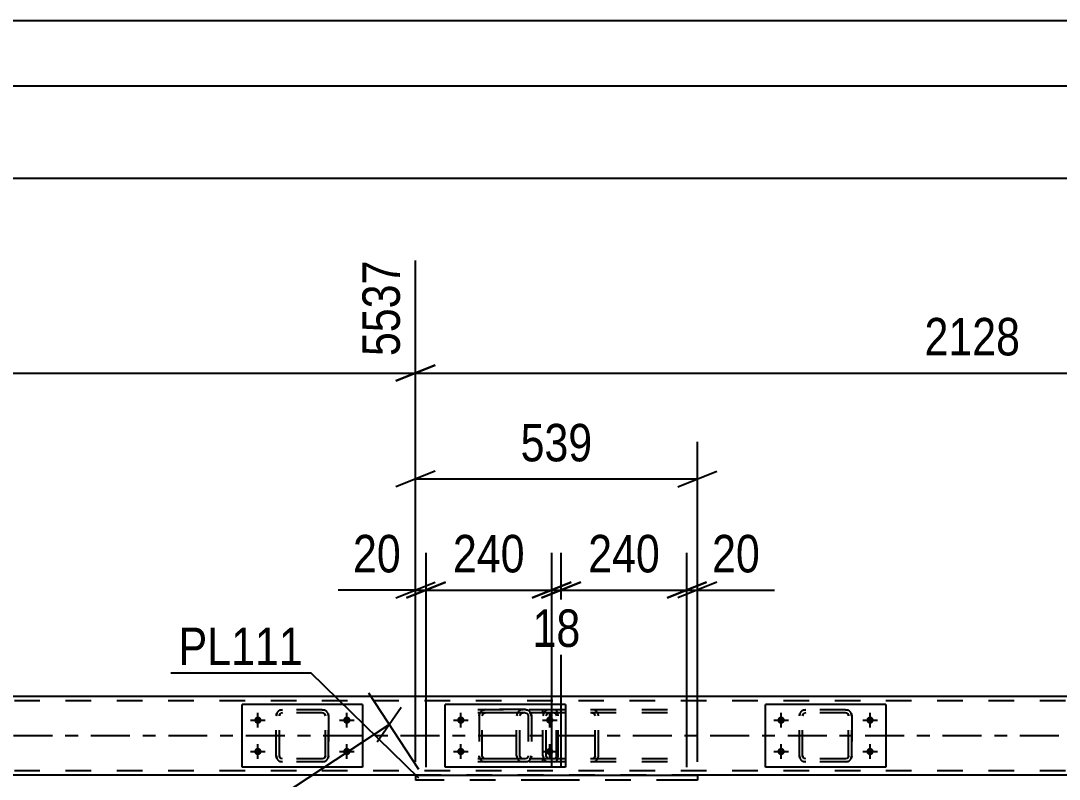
# Model space of a CAD drawing. Header units: millimetres. Extents: x -777 to 412, y -850 to -9.
# Drawn here: x -519 to -439.6, y -67.5 to -9.5 of the extents above; entities that cross this region are included whole.
import ezdxf

# ---------------------------------------------------------------- set-up
doc = ezdxf.new("R2010")
doc.units = ezdxf.units.MM
doc.linetypes.add('DXK_LINE_DOT2', pattern=[3.9198, 1.9599, -1.9599])
doc.linetypes.add('DXK_LINE_DOT3', pattern=[5.9187, 2.979, -0.9799, 0.9799, -0.9799])
doc.styles.add('Arial Narrow', font='ARIALN.TTF', dxfattribs={"height": 0.2})

# ---------------------------------------------------------------- blocks, each defined once
blk = doc.blocks.new('Unknown-570390744-1132')
at = {"color": 5, "linetype": 'Continuous'}
for p, q in [((412.086, -9.498), (-776.914, -9.498)), ((407.086, -14.498), (-771.914, -14.498))]:
    blk.add_line(p, q, dxfattribs=at)
blk = doc.blocks.new('Part-570390744-2696 - 2615')
at = {"color": 7, "linetype": 'DXK_LINE_DOT2'}
for p, q in [((-66.749, -61.503), (-670.067, -61.503)), ((-66.749, -66.863), (-670.067, -66.863)), ((-467.269, -67.183), (-488.815, -67.183))]:
    blk.add_line(p, q, dxfattribs=at)
at = {"color": 2, "linetype": 'Continuous'}
for p, q in [((-382.392, -61.183), (-530.433, -61.183)), ((-488.815, -67.183), (-552.403, -67.183)), ((-403.681, -67.183), (-467.269, -67.183))]:
    blk.add_line(p, q, dxfattribs=at)
at = {"color": 7, "linetype": 'DXK_LINE_DOT3'}
blk.add_line((-66.749, -64.183), (-670.067, -64.183), dxfattribs=at)
blk = doc.blocks.new('Part-570390744-2728 - 2615')
at = {"color": 2, "linetype": 'Continuous'}
for p, q in [((-488.815, -67.183), (-488.815, -67.583)), ((-488.815, -67.183), (-467.269, -67.183)), ((-467.269, -67.183), (-467.269, -67.583)), ((-487.643, -67.583), (-488.815, -67.583)), ((-477.305, -67.583), (-478.779, -67.583)), ((-467.269, -67.583), (-468.441, -67.583))]:
    blk.add_line(p, q, dxfattribs=at)
at = {"color": 7, "linetype": 'DXK_LINE_DOT2'}
for p, q in [((-478.779, -67.583), (-487.643, -67.583)), ((-468.441, -67.583), (-477.305, -67.583))]:
    blk.add_line(p, q, dxfattribs=at)
blk = doc.blocks.new('Part-570390744-2781 - 2615')
at = {"color": 7, "linetype": 'DXK_LINE_DOT2'}
for p, q in [((-478.181, -62.183), (-485.623, -62.183)), ((-478.181, -62.423), (-485.623, -62.423)), ((-481.053, -62.479), (-481.091, -62.663)), ((-481.091, -65.703), (-481.091, -62.663)), ((-480.84, -62.663), (-480.821, -62.571)), ((-480.84, -65.703), (-480.84, -62.663)), ((-480.821, -62.571), (-480.766, -62.493)), ((-480.588, -62.183), (-480.781, -62.219)), ((-480.766, -62.493), (-480.684, -62.441)), ((-480.684, -62.441), (-480.588, -62.423)), ((-479.078, -62.423), (-479.078, -62.183)), ((-478.078, -62.219), (-478.181, -62.183)), ((-478.181, -62.423), (-478.129, -62.441)), ((-478.129, -62.441), (-478.086, -62.493)), ((-478.086, -62.493), (-478.056, -62.571)), ((-477.991, -62.323), (-478.078, -62.219)), ((-478.056, -62.571), (-478.046, -62.663)), ((-478.046, -65.703), (-478.046, -62.663)), ((-477.932, -62.479), (-477.991, -62.323)), ((-477.912, -62.663), (-477.932, -62.479)), ((-477.912, -65.703), (-477.912, -62.663)), ((-481.091, -65.703), (-481.053, -65.886)), ((-480.821, -65.794), (-480.84, -65.703)), ((-480.766, -65.872), (-480.821, -65.794)), ((-480.684, -65.924), (-480.766, -65.872)), ((-478.086, -65.872), (-478.129, -65.924)), ((-478.056, -65.794), (-478.086, -65.872)), ((-478.046, -65.703), (-478.056, -65.794)), ((-477.991, -66.042), (-477.932, -65.886)), ((-477.932, -65.886), (-477.912, -65.703)), ((-478.181, -65.943), (-485.623, -65.943)), ((-478.181, -66.183), (-485.623, -66.183)), ((-480.781, -66.146), (-480.588, -66.183)), ((-480.588, -65.943), (-480.684, -65.924)), ((-479.078, -66.183), (-479.078, -65.943)), ((-478.129, -65.924), (-478.181, -65.943)), ((-478.181, -66.183), (-478.078, -66.146)), ((-478.078, -66.146), (-477.991, -66.042))]:
    blk.add_line(p, q, dxfattribs=at)
for centre, start, end in [((-480.603, -62.678), 111.15132, 156.10487), ((-480.603, -65.687), 203.89513, 248.84868)]:
    blk.add_arc(centre, 0.492, start, end, dxfattribs=at)
blk = doc.blocks.new('Part-570390744-2883 - 2615')
at = {"color": 7, "linetype": 'DXK_LINE_DOT2'}
for p, q in [((-459.467, -62.663), (-459.431, -62.479)), ((-459.431, -62.479), (-459.467, -62.663)), ((-459.467, -65.703), (-459.467, -62.663)), ((-459.467, -62.663), (-459.467, -62.663)), ((-459.467, -65.703), (-459.467, -62.663)), ((-459.227, -62.663), (-459.209, -62.571)), ((-459.209, -62.571), (-459.227, -62.663)), ((-459.227, -65.703), (-459.227, -62.663)), ((-459.227, -62.663), (-459.227, -62.663)), ((-459.227, -65.703), (-459.227, -62.663)), ((-459.209, -62.571), (-459.157, -62.493)), ((-459.157, -62.493), (-459.209, -62.571)), ((-459.171, -62.219), (-458.987, -62.183)), ((-458.987, -62.183), (-459.171, -62.219)), ((-459.157, -62.493), (-459.079, -62.441)), ((-458.987, -62.423), (-459.079, -62.441)), ((-455.947, -62.183), (-458.987, -62.183)), ((-455.947, -62.423), (-458.987, -62.423)), ((-455.947, -62.183), (-455.764, -62.219)), ((-455.764, -62.219), (-455.947, -62.183)), ((-455.855, -62.441), (-455.947, -62.423)), ((-455.855, -62.441), (-455.778, -62.493)), ((-455.778, -62.493), (-455.855, -62.441)), ((-455.778, -62.493), (-455.725, -62.571)), ((-455.725, -62.571), (-455.778, -62.493)), ((-455.725, -62.571), (-455.707, -62.663)), ((-455.707, -62.663), (-455.725, -62.571)), ((-455.707, -65.703), (-455.707, -62.663)), ((-455.707, -62.663), (-455.707, -62.663)), ((-455.707, -65.703), (-455.707, -62.663)), ((-455.504, -62.479), (-455.467, -62.663)), ((-455.467, -62.663), (-455.504, -62.479)), ((-455.467, -65.703), (-455.467, -62.663)), ((-455.467, -62.663), (-455.467, -62.663)), ((-455.467, -62.663), (-455.467, -65.703)), ((-459.467, -65.703), (-459.467, -65.703)), ((-459.431, -65.886), (-459.467, -65.703)), ((-459.467, -65.703), (-459.431, -65.886)), ((-459.227, -65.703), (-459.227, -65.703)), ((-459.209, -65.794), (-459.227, -65.703)), ((-459.227, -65.703), (-459.209, -65.794)), ((-459.157, -65.872), (-459.209, -65.794)), ((-459.209, -65.794), (-459.157, -65.872)), ((-459.079, -65.924), (-459.157, -65.872)), ((-459.157, -65.872), (-459.079, -65.924)), ((-455.778, -65.872), (-455.855, -65.924)), ((-455.725, -65.794), (-455.778, -65.872)), ((-455.778, -65.872), (-455.725, -65.794)), ((-455.707, -65.703), (-455.725, -65.794)), ((-455.725, -65.794), (-455.707, -65.703)), ((-455.707, -65.703), (-455.707, -65.703)), ((-455.467, -65.703), (-455.504, -65.886)), ((-455.504, -65.886), (-455.467, -65.703)), ((-455.467, -65.703), (-455.467, -65.703)), ((-458.987, -66.183), (-459.171, -66.146)), ((-459.171, -66.146), (-458.987, -66.183)), ((-458.987, -65.943), (-459.079, -65.924)), ((-455.947, -65.943), (-458.987, -65.943)), ((-455.947, -66.183), (-458.987, -66.183)), ((-455.855, -65.924), (-455.947, -65.943)), ((-455.764, -66.146), (-455.947, -66.183)), ((-455.947, -66.183), (-455.764, -66.146))]:
    blk.add_line(p, q, dxfattribs=at)
at = {"color": 7, "linetype": 'DXK_LINE_DOT3'}
blk.add_line((-457.467, -64.183), (-457.467, -64.183), dxfattribs=at)
at = {"color": 7, "linetype": 'DXK_LINE_DOT2'}
for centre, start, end in [((-458.987, -62.663), 112.5, 157.5), ((-458.987, -62.663), 112.5, 157.5), ((-455.947, -62.663), 22.5, 67.5), ((-455.947, -62.663), 22.5, 67.5), ((-458.987, -65.703), 202.5, 247.5), ((-458.987, -65.703), 202.5, 247.5), ((-455.947, -65.703), 292.5, 337.5), ((-455.947, -65.703), 292.5, 337.5)]:
    blk.add_arc(centre, 0.48, start, end, dxfattribs=at)
blk = doc.blocks.new('Part-570390744-2884 - 2615')
at = {"color": 2, "linetype": 'Continuous'}
for p, q in [((-452.867, -61.783), (-462.067, -61.783)), ((-462.067, -66.583), (-462.067, -61.783)), ((-452.867, -61.783), (-452.867, -66.583)), ((-452.867, -66.583), (-462.067, -66.583))]:
    blk.add_line(p, q, dxfattribs=at)
blk = doc.blocks.new('Part-570390744-2921 - 2615')
at = {"color": 7, "linetype": 'DXK_LINE_DOT2'}
for p, q in [((-483.953, -62.661), (-483.916, -62.478)), ((-483.916, -62.478), (-483.953, -62.661)), ((-483.953, -62.661), (-483.953, -65.701)), ((-483.713, -62.661), (-483.695, -62.569)), ((-483.713, -65.701), (-483.713, -62.661)), ((-483.695, -62.569), (-483.642, -62.492)), ((-483.656, -62.218), (-483.473, -62.181)), ((-483.473, -62.181), (-483.656, -62.218)), ((-483.642, -62.492), (-483.565, -62.44)), ((-483.565, -62.44), (-483.473, -62.421)), ((-480.433, -62.181), (-483.473, -62.181)), ((-480.433, -62.421), (-483.473, -62.421)), ((-480.433, -62.181), (-480.249, -62.218)), ((-480.249, -62.218), (-480.433, -62.181)), ((-480.433, -62.421), (-480.341, -62.44)), ((-480.341, -62.44), (-480.263, -62.492)), ((-480.263, -62.492), (-480.211, -62.569)), ((-480.211, -62.569), (-480.193, -62.661)), ((-480.193, -62.661), (-480.193, -65.701)), ((-479.989, -62.478), (-479.953, -62.661)), ((-479.953, -62.661), (-479.989, -62.478)), ((-479.953, -62.661), (-479.953, -65.701)), ((-483.916, -65.885), (-483.953, -65.701)), ((-483.953, -65.701), (-483.916, -65.885)), ((-483.695, -65.793), (-483.713, -65.701)), ((-483.642, -65.871), (-483.695, -65.793)), ((-483.565, -65.923), (-483.642, -65.871)), ((-480.263, -65.871), (-480.341, -65.923)), ((-480.211, -65.793), (-480.263, -65.871)), ((-480.193, -65.701), (-480.211, -65.793)), ((-479.953, -65.701), (-479.989, -65.885)), ((-479.989, -65.885), (-479.953, -65.701)), ((-483.473, -66.181), (-483.656, -66.145)), ((-483.656, -66.145), (-483.473, -66.181)), ((-483.473, -65.941), (-483.565, -65.923)), ((-480.433, -65.941), (-483.473, -65.941)), ((-480.433, -66.181), (-483.473, -66.181)), ((-480.341, -65.923), (-480.433, -65.941)), ((-480.249, -66.145), (-480.433, -66.181)), ((-480.433, -66.181), (-480.249, -66.145))]:
    blk.add_line(p, q, dxfattribs=at)
at = {"color": 7, "linetype": 'DXK_LINE_DOT3'}
blk.add_line((-481.953, -64.181), (-481.953, -64.181), dxfattribs=at)
at = {"color": 7, "linetype": 'DXK_LINE_DOT2'}
for centre, start, end in [((-483.473, -62.661), 112.5, 157.5), ((-483.473, -62.661), 112.5, 157.5), ((-480.433, -62.661), 22.5, 67.5), ((-480.433, -62.661), 22.5, 67.5), ((-483.473, -65.701), 202.5, 247.5), ((-483.473, -65.701), 202.5, 247.5), ((-480.433, -65.701), 292.5, 337.5), ((-480.433, -65.701), 292.5, 337.5)]:
    blk.add_arc(centre, 0.48, start, end, dxfattribs=at)
blk = doc.blocks.new('Bolt-570390744-2941 - 2615')
at = {"linetype": 'Continuous'}
for points in [[(-460.867, -62.703, -1), (-460.867, -63.263, -1)], [(-454.067, -62.703, -1), (-454.067, -63.263, -1)], [(-460.867, -65.103, -1), (-460.867, -65.663, -1)], [(-454.067, -65.103, -1), (-454.067, -65.663, -1)]]:
    blk.add_hatch(color=1, dxfattribs=at).paths.add_polyline_path(points)
at = {"color": 1, "linetype": 'Continuous'}
for p, q in [((-460.867, -63.543), (-460.867, -62.423)), ((-454.067, -63.543), (-454.067, -62.423)), ((-461.427, -62.983), (-460.307, -62.983)), ((-454.627, -62.983), (-453.507, -62.983)), ((-460.867, -65.943), (-460.867, -64.823)), ((-454.067, -65.943), (-454.067, -64.823)), ((-461.427, -65.383), (-460.307, -65.383)), ((-454.627, -65.383), (-453.507, -65.383))]:
    blk.add_line(p, q, dxfattribs=at)
blk = doc.blocks.new('Part-570390744-3181 - 2615')
at = {"color": 2, "linetype": 'Continuous'}
for p, q in [((-477.353, -61.781), (-486.553, -61.781)), ((-486.553, -66.581), (-486.553, -61.781)), ((-477.353, -61.781), (-477.353, -66.581)), ((-477.353, -66.581), (-486.553, -66.581))]:
    blk.add_line(p, q, dxfattribs=at)
blk = doc.blocks.new('Part-570390744-2952 - 2615')
at = {"color": 7, "linetype": 'DXK_LINE_DOT2'}
for p, q in [((-499.467, -62.663), (-499.431, -62.479)), ((-499.431, -62.479), (-499.467, -62.663)), ((-499.467, -65.703), (-499.467, -62.663)), ((-499.467, -62.663), (-499.467, -62.663)), ((-499.467, -65.703), (-499.467, -62.663)), ((-499.227, -62.663), (-499.209, -62.571)), ((-499.209, -62.571), (-499.227, -62.663)), ((-499.227, -65.703), (-499.227, -62.663)), ((-499.227, -62.663), (-499.227, -62.663)), ((-499.227, -65.703), (-499.227, -62.663)), ((-499.209, -62.571), (-499.157, -62.493)), ((-499.157, -62.493), (-499.209, -62.571)), ((-499.171, -62.219), (-498.987, -62.183)), ((-498.987, -62.183), (-499.171, -62.219)), ((-499.157, -62.493), (-499.079, -62.441)), ((-498.987, -62.423), (-499.079, -62.441)), ((-495.947, -62.183), (-498.987, -62.183)), ((-495.947, -62.423), (-498.987, -62.423)), ((-495.947, -62.183), (-495.764, -62.219)), ((-495.764, -62.219), (-495.947, -62.183)), ((-495.855, -62.441), (-495.947, -62.423)), ((-495.855, -62.441), (-495.778, -62.493)), ((-495.778, -62.493), (-495.855, -62.441)), ((-495.778, -62.493), (-495.725, -62.571)), ((-495.725, -62.571), (-495.778, -62.493)), ((-495.725, -62.571), (-495.707, -62.663)), ((-495.707, -62.663), (-495.725, -62.571)), ((-495.707, -65.703), (-495.707, -62.663)), ((-495.707, -62.663), (-495.707, -62.663)), ((-495.707, -65.703), (-495.707, -62.663)), ((-495.504, -62.479), (-495.467, -62.663)), ((-495.467, -62.663), (-495.504, -62.479)), ((-495.467, -65.703), (-495.467, -62.663)), ((-495.467, -62.663), (-495.467, -62.663)), ((-495.467, -62.663), (-495.467, -65.703)), ((-499.467, -65.703), (-499.467, -65.703)), ((-499.431, -65.886), (-499.467, -65.703)), ((-499.467, -65.703), (-499.431, -65.886)), ((-499.227, -65.703), (-499.227, -65.703)), ((-499.209, -65.794), (-499.227, -65.703)), ((-499.227, -65.703), (-499.209, -65.794)), ((-499.157, -65.872), (-499.209, -65.794)), ((-499.209, -65.794), (-499.157, -65.872)), ((-499.079, -65.924), (-499.157, -65.872)), ((-499.157, -65.872), (-499.079, -65.924)), ((-495.778, -65.872), (-495.855, -65.924)), ((-495.725, -65.794), (-495.778, -65.872)), ((-495.778, -65.872), (-495.725, -65.794)), ((-495.707, -65.703), (-495.725, -65.794)), ((-495.725, -65.794), (-495.707, -65.703)), ((-495.707, -65.703), (-495.707, -65.703)), ((-495.467, -65.703), (-495.504, -65.886)), ((-495.504, -65.886), (-495.467, -65.703)), ((-495.467, -65.703), (-495.467, -65.703)), ((-498.987, -66.183), (-499.171, -66.146)), ((-499.171, -66.146), (-498.987, -66.183)), ((-498.987, -65.943), (-499.079, -65.924)), ((-495.947, -65.943), (-498.987, -65.943)), ((-495.947, -66.183), (-498.987, -66.183)), ((-495.855, -65.924), (-495.947, -65.943)), ((-495.764, -66.146), (-495.947, -66.183)), ((-495.947, -66.183), (-495.764, -66.146))]:
    blk.add_line(p, q, dxfattribs=at)
at = {"color": 7, "linetype": 'DXK_LINE_DOT3'}
blk.add_line((-497.467, -64.183), (-497.467, -64.183), dxfattribs=at)
at = {"color": 7, "linetype": 'DXK_LINE_DOT2'}
for centre, start, end in [((-498.987, -62.663), 112.5, 157.5), ((-498.987, -62.663), 112.5, 157.5), ((-495.947, -62.663), 22.5, 67.5), ((-495.947, -62.663), 22.5, 67.5), ((-498.987, -65.703), 202.5, 247.5), ((-498.987, -65.703), 202.5, 247.5), ((-495.947, -65.703), 292.5, 337.5), ((-495.947, -65.703), 292.5, 337.5)]:
    blk.add_arc(centre, 0.48, start, end, dxfattribs=at)
blk = doc.blocks.new('Part-570390744-2953 - 2615')
at = {"color": 2, "linetype": 'Continuous'}
for p, q in [((-492.867, -61.783), (-502.067, -61.783)), ((-502.067, -66.583), (-502.067, -61.783)), ((-492.867, -61.783), (-492.867, -66.583)), ((-492.867, -66.583), (-502.067, -66.583))]:
    blk.add_line(p, q, dxfattribs=at)
blk = doc.blocks.new('Bolt-570390744-2975 - 2615')
at = {"linetype": 'Continuous'}
for points in [[(-485.353, -62.701, -1), (-485.353, -63.261, -1)], [(-478.553, -62.701, -1), (-478.553, -63.261, -1)], [(-485.353, -65.101, -1), (-485.353, -65.661, -1)], [(-478.553, -65.101, -1), (-478.553, -65.661, -1)]]:
    blk.add_hatch(color=1, dxfattribs=at).paths.add_polyline_path(points)
at = {"color": 1, "linetype": 'Continuous'}
for p, q in [((-485.353, -63.541), (-485.353, -62.421)), ((-478.553, -63.541), (-478.553, -62.421)), ((-485.913, -62.981), (-484.793, -62.981)), ((-479.113, -62.981), (-477.993, -62.981)), ((-485.353, -65.941), (-485.353, -64.821)), ((-478.553, -65.941), (-478.553, -64.821)), ((-485.913, -65.381), (-484.793, -65.381)), ((-479.113, -65.381), (-477.993, -65.381))]:
    blk.add_line(p, q, dxfattribs=at)
blk = doc.blocks.new('Bolt-570390744-2992 - 2615')
at = {"linetype": 'Continuous'}
for points in [[(-500.867, -62.703, -1), (-500.867, -63.263, -1)], [(-494.067, -62.703, -1), (-494.067, -63.263, -1)], [(-500.867, -65.103, -1), (-500.867, -65.663, -1)], [(-494.067, -65.103, -1), (-494.067, -65.663, -1)]]:
    blk.add_hatch(color=1, dxfattribs=at).paths.add_polyline_path(points)
at = {"color": 1, "linetype": 'Continuous'}
for p, q in [((-500.867, -63.543), (-500.867, -62.423)), ((-494.067, -63.543), (-494.067, -62.423)), ((-501.427, -62.983), (-500.307, -62.983)), ((-494.627, -62.983), (-493.507, -62.983)), ((-500.867, -65.943), (-500.867, -64.823)), ((-494.067, -65.943), (-494.067, -64.823)), ((-501.427, -65.383), (-500.307, -65.383)), ((-494.627, -65.383), (-493.507, -65.383))]:
    blk.add_line(p, q, dxfattribs=at)
blk = doc.blocks.new('Part-570390744-3094 - 2615')
at = {"color": 7, "linetype": 'DXK_LINE_DOT2'}
for p, q in [((-479.04, -62.479), (-479.078, -62.663)), ((-479.078, -65.703), (-479.078, -62.663)), ((-478.823, -62.663), (-478.804, -62.571)), ((-478.823, -65.703), (-478.823, -62.663)), ((-478.804, -62.571), (-478.748, -62.493)), ((-478.568, -62.183), (-478.763, -62.219)), ((-478.748, -62.493), (-478.665, -62.441)), ((-478.665, -62.441), (-478.568, -62.423)), ((-469.553, -62.183), (-478.568, -62.183)), ((-469.553, -62.423), (-478.568, -62.423)), ((-475.137, -62.219), (-475.333, -62.183)), ((-475.333, -62.423), (-475.235, -62.441)), ((-475.235, -62.441), (-475.152, -62.493)), ((-475.152, -62.493), (-475.097, -62.571)), ((-475.097, -62.571), (-475.077, -62.663)), ((-475.077, -65.703), (-475.077, -62.663)), ((-474.822, -62.663), (-474.861, -62.479)), ((-474.822, -65.703), (-474.822, -62.663)), ((-479.078, -65.703), (-479.04, -65.886)), ((-478.804, -65.794), (-478.823, -65.703)), ((-478.748, -65.872), (-478.804, -65.794)), ((-478.665, -65.924), (-478.748, -65.872)), ((-475.152, -65.872), (-475.235, -65.924)), ((-475.097, -65.794), (-475.152, -65.872)), ((-475.077, -65.703), (-475.097, -65.794)), ((-474.861, -65.886), (-474.822, -65.703)), ((-478.763, -66.146), (-478.568, -66.183)), ((-478.568, -65.943), (-478.665, -65.924)), ((-469.553, -65.943), (-478.568, -65.943)), ((-469.553, -66.183), (-478.568, -66.183)), ((-475.235, -65.924), (-475.333, -65.943)), ((-475.333, -66.183), (-475.137, -66.146))]:
    blk.add_line(p, q, dxfattribs=at)
for centre, start, end in [((-478.587, -62.683), 110.75831, 155.68004), ((-475.313, -62.683), 24.31996, 69.24169), ((-478.587, -65.682), 204.31996, 249.24169), ((-475.313, -65.682), 290.75831, 335.68004)]:
    blk.add_arc(centre, 0.496, start, end, dxfattribs=at)
blk = doc.blocks.new('StraightDimension-570390744-58323 - 2615')
at = {"color": 7, "linetype": 'Continuous'}
for p, q in [((-468.069, -66.583), (-468.069, -50.181)), ((-467.269, -66.183), (-467.269, -50.181)), ((-469.569, -53.631), (-466.569, -52.431)), ((-465.769, -52.431), (-468.769, -53.631)), ((-468.069, -53.031), (-467.269, -53.031)), ((-467.269, -53.031), (-461.363, -53.031)), ((-467.269, -53.031), (-461.363, -53.031))]:
    blk.add_line(p, q, dxfattribs=at)
at = {"color": 0}
blk.add_wipeout([(-461.888, -52.281), (-461.888, -48.081), (-466.744, -48.081), (-466.744, -52.281)], dxfattribs=at)
at = {"color": 3, "style": 'Arial Narrow'}
blk.add_text('20', height=2.8633, dxfattribs=at).set_placement((-466.144, -51.681))
blk = doc.blocks.new('StraightDimension-570390744-3322 - 2615')
at = {"color": 7, "linetype": 'Continuous'}
for p, q in [((-488.815, -66.183), (-488.815, -27.826)), ((-573.949, -36.438), (-488.815, -36.438)), ((-490.315, -37.038), (-487.315, -35.838))]:
    blk.add_line(p, q, dxfattribs=at)
at = {"color": 0, "linetype": 'Continuous'}
blk.add_wipeout([(-489.415, -27.226), (-493.615, -27.226), (-493.615, -35.738), (-489.415, -35.738)], dxfattribs=at)
at = {"color": 3, "linetype": 'Continuous', "style": 'Arial Narrow'}
blk.add_text('5537', height=2.8633, rotation=90.00021, dxfattribs=at).set_placement((-490.015, -35.138))
blk = doc.blocks.new('StraightDimension-570390744-4081 - 2615')
at = {"color": 7, "linetype": 'Continuous'}
blk.add_line((-707.587, -21.533), (-65.949, -21.533), dxfattribs=at)
blk = doc.blocks.new('StraightDimension-570390744-58324 - 2615')
at = {"color": 7, "linetype": 'Continuous'}
for p, q in [((-477.677, -66.583), (-477.677, -50.181)), ((-468.069, -66.583), (-468.069, -50.181)), ((-479.177, -53.631), (-476.177, -52.431)), ((-477.677, -53.031), (-468.069, -53.031)), ((-466.569, -52.431), (-469.569, -53.631))]:
    blk.add_line(p, q, dxfattribs=at)
at = {"color": 0}
blk.add_wipeout([(-469.531, -52.281), (-469.531, -48.081), (-476.215, -48.081), (-476.215, -52.281)], dxfattribs=at)
at = {"color": 3, "style": 'Arial Narrow'}
blk.add_text('240', height=2.8633, dxfattribs=at).set_placement((-475.615, -51.681))
blk = doc.blocks.new('StraightDimension-570390744-3321 - 2615')
at = {"color": 7, "linetype": 'Continuous'}
for p, q in [((-488.815, -66.183), (-488.815, -27.826)), ((-487.315, -35.838), (-490.315, -37.038)), ((-488.815, -36.438), (-403.681, -36.438))]:
    blk.add_line(p, q, dxfattribs=at)
at = {"color": 0}
blk.add_wipeout([(-441.991, -35.688), (-441.991, -31.488), (-450.504, -31.488), (-450.504, -35.688)], dxfattribs=at)
at = {"color": 3, "style": 'Arial Narrow'}
blk.add_text('2128', height=2.8633, dxfattribs=at).set_placement((-449.904, -35.088))
blk = doc.blocks.new('StraightDimension-570390744-3868 - 2615')
at = {"color": 7, "linetype": 'Continuous'}
for p, q in [((-488.564, -66.747), (-492.392, -60.928)), ((-491.749, -64.635), (-489.902, -61.983)), ((-523.42, -84.749), (-490.826, -63.309)), ((-521.159, -88.187), (-524.986, -82.368)), ((-522.497, -83.423), (-524.344, -86.074))]:
    blk.add_line(p, q, dxfattribs=at)
at = {"color": 0}
blk.add_wipeout([(-504.743, -71.566), (-507.051, -68.057), (-512.636, -71.73), (-510.328, -75.239)], dxfattribs=at)
at = {"color": 3, "style": 'Arial Narrow'}
blk.add_text('975', height=2.8633, rotation=33.33468, dxfattribs=at).set_placement((-510.156, -74.408))
blk = doc.blocks.new('StraightDimension-570390744-4345 - 2615')
at = {"color": 7, "linetype": 'Continuous'}
for p, q in [((-488.815, -66.183), (-488.815, -41.69)), ((-467.269, -66.183), (-467.269, -41.69)), ((-487.315, -43.94), (-490.315, -45.14)), ((-468.769, -45.14), (-465.769, -43.94)), ((-488.815, -44.54), (-467.269, -44.54))]:
    blk.add_line(p, q, dxfattribs=at)
at = {"color": 0}
blk.add_wipeout([(-474.7, -43.79), (-474.7, -39.59), (-481.384, -39.59), (-481.384, -43.79)], dxfattribs=at)
at = {"color": 3, "style": 'Arial Narrow'}
blk.add_text('539', height=2.8633, dxfattribs=at).set_placement((-480.784, -43.19))
blk = doc.blocks.new('StraightDimension-570390744-58325 - 2615')
at = {"color": 7, "linetype": 'Continuous'}
for p, q in [((-478.407, -66.583), (-478.407, -50.631)), ((-477.677, -66.583), (-477.677, -50.631)), ((-479.907, -53.631), (-476.907, -52.431)), ((-476.177, -52.431), (-479.177, -53.631)), ((-478.407, -53.031), (-477.677, -53.031))]:
    blk.add_line(p, q, dxfattribs=at)
at = {"color": 0}
blk.add_wipeout([(-475.614, -57.981), (-475.614, -53.781), (-480.47, -53.781), (-480.47, -57.981)], dxfattribs=at)
at = {"color": 3, "style": 'Arial Narrow'}
blk.add_text('18', height=2.8633, dxfattribs=at).set_placement((-479.87, -57.381))
blk = doc.blocks.new('StraightDimension-570390744-58326 - 2615')
at = {"color": 7, "linetype": 'Continuous'}
for p, q in [((-488.015, -66.583), (-488.015, -50.181)), ((-478.407, -66.583), (-478.407, -50.181)), ((-489.515, -53.631), (-486.515, -52.431)), ((-488.015, -53.031), (-478.407, -53.031)), ((-476.907, -52.431), (-479.907, -53.631))]:
    blk.add_line(p, q, dxfattribs=at)
at = {"color": 0}
blk.add_wipeout([(-479.869, -52.281), (-479.869, -48.081), (-486.553, -48.081), (-486.553, -52.281)], dxfattribs=at)
at = {"color": 3, "style": 'Arial Narrow'}
blk.add_text('240', height=2.8633, dxfattribs=at).set_placement((-485.953, -51.681))
blk = doc.blocks.new('StraightDimension-570390744-58327 - 2615')
at = {"color": 7, "linetype": 'Continuous'}
for p, q in [((-488.815, -66.183), (-488.815, -50.181)), ((-488.015, -66.583), (-488.015, -50.181)), ((-488.815, -53.031), (-494.721, -53.031)), ((-488.815, -53.031), (-494.721, -53.031)), ((-490.315, -53.631), (-487.315, -52.431)), ((-486.515, -52.431), (-489.515, -53.631)), ((-488.815, -53.031), (-488.015, -53.031))]:
    blk.add_line(p, q, dxfattribs=at)
at = {"color": 0}
blk.add_wipeout([(-489.34, -52.281), (-489.34, -48.081), (-494.196, -48.081), (-494.196, -52.281)], dxfattribs=at)
at = {"color": 3, "style": 'Arial Narrow'}
blk.add_text('20', height=2.8633, dxfattribs=at).set_placement((-493.596, -51.681))
blk = doc.blocks.new('Mark-570390744-2724 - 2615')
at = {"color": 30, "linetype": 'Continuous'}
for p in [(-507.528, -59.371), (-488.565, -67.421)]:
    blk.add_line(p, (-496.824, -59.371), dxfattribs=at)
at = {"color": 0}
blk.add_wipeout([(-497.424, -58.771), (-497.424, -55.771), (-506.928, -55.771), (-506.928, -58.771)], dxfattribs=at)
blk.add_wipeout([(-497.424, -58.771), (-497.424, -55.771), (-506.928, -55.771), (-506.928, -58.771)], dxfattribs=at)
at = {"color": 3, "style": 'Arial Narrow'}
blk.add_text('PL111', height=2.8633, dxfattribs=at).set_placement((-506.928, -58.771))

msp = doc.modelspace()

# ---------------------------------------------------------------- block references
for name in ['Unknown-570390744-1132', 'Part-570390744-2696 - 2615', 'Part-570390744-2953 - 2615', 'Part-570390744-3181 - 2615', 'Part-570390744-2884 - 2615', 'Bolt-570390744-2992 - 2615', 'Part-570390744-2952 - 2615', 'Bolt-570390744-2975 - 2615', 'Part-570390744-2781 - 2615', 'Part-570390744-2921 - 2615', 'Part-570390744-3094 - 2615', 'Bolt-570390744-2941 - 2615', 'Part-570390744-2883 - 2615', 'Part-570390744-2728 - 2615']:
    msp.add_blockref(name, (0, 0))

# ---------------------------------------------------------------- next in the draw order: block references
for name in ['StraightDimension-570390744-3322 - 2615', 'StraightDimension-570390744-58323 - 2615']:
    msp.add_blockref(name, (0, 0))

# ---------------------------------------------------------------- next in the draw order: block references
msp.add_blockref('StraightDimension-570390744-4081 - 2615', (0, 0))

# ---------------------------------------------------------------- next in the draw order: block references
msp.add_blockref('StraightDimension-570390744-58324 - 2615', (0, 0))

# ---------------------------------------------------------------- next in the draw order: block references
msp.add_blockref('StraightDimension-570390744-3321 - 2615', (0, 0))

# ---------------------------------------------------------------- next in the draw order: block references
msp.add_blockref('StraightDimension-570390744-3868 - 2615', (0, 0))

# ---------------------------------------------------------------- next in the draw order: block references
msp.add_blockref('StraightDimension-570390744-4345 - 2615', (0, 0))

# ---------------------------------------------------------------- next in the draw order: block references
msp.add_blockref('StraightDimension-570390744-58325 - 2615', (0, 0))

# ---------------------------------------------------------------- next in the draw order: block references
msp.add_blockref('StraightDimension-570390744-58326 - 2615', (0, 0))

# ---------------------------------------------------------------- next in the draw order: block references
msp.add_blockref('StraightDimension-570390744-58327 - 2615', (0, 0))

# ---------------------------------------------------------------- next in the draw order: block references
msp.add_blockref('Mark-570390744-2724 - 2615', (0, 0))

doc.saveas('drawing.dxf')
